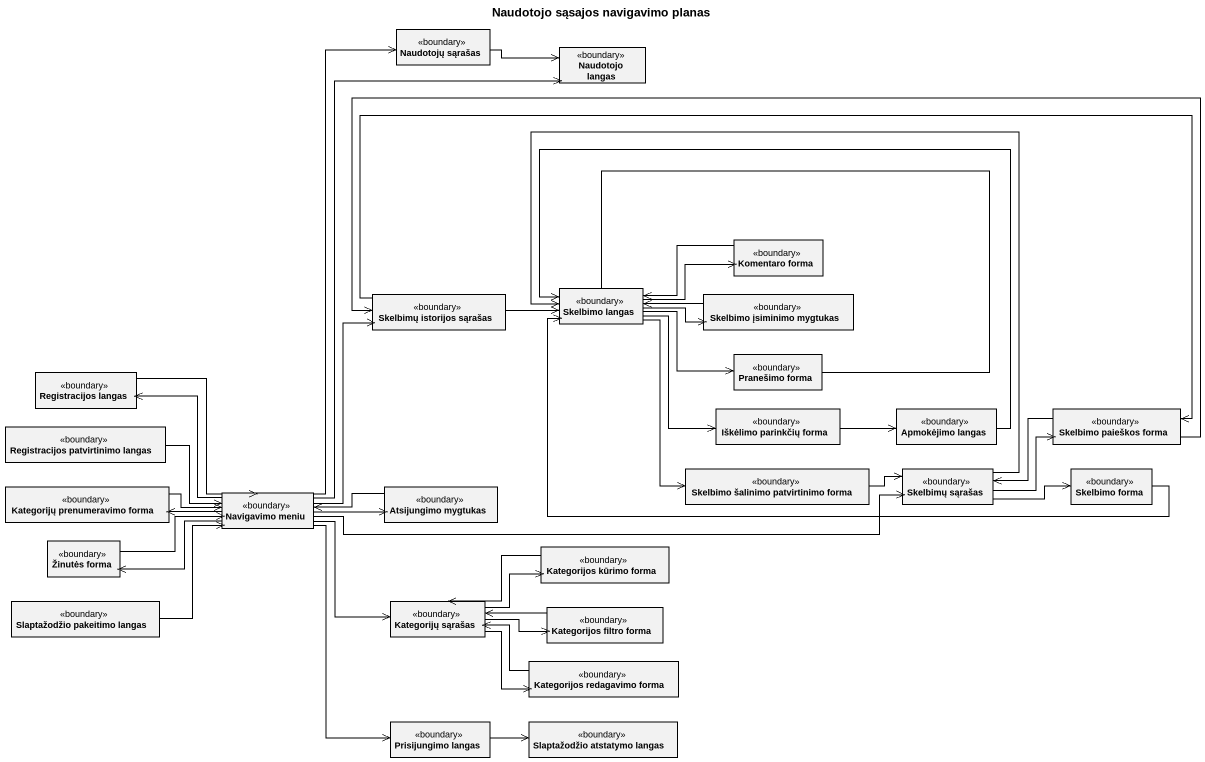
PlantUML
@startuml
title Naudotojo sąsajos navigavimo planas
hide circle
hide empty members
class "Naudotojų sąrašas" as Naudotojų_sąrašas <<boundary>>
class "Naudotojo langas" as Naudotojo_langas <<boundary>>
class "Komentaro forma" as Komentaro_forma <<boundary>>
class "Skelbimų istorijos sąrašas" as Skelbimų_istorijos_sąrašas <<boundary>>
class "Skelbimo langas" as Skelbimo_langas <<boundary>>
class "Skelbimo įsiminimo mygtukas" as Skelbimo_įsiminimo_mygtukas <<boundary>>
class "Registracijos langas" as Registracijos_langas <<boundary>>
class "Pranešimo forma" as Pranešimo_forma <<boundary>>
class "Iškėlimo parinkčių forma" as Iškėlimo_parinkčių_forma <<boundary>>
class "Apmokėjimo langas" as Apmokėjimo_langas <<boundary>>
class "Skelbimo paieškos forma" as Skelbimo_paieškos_forma <<boundary>>
class "Registracijos patvirtinimo langas" as Registracijos_patvirtinimo <<boundary>>
class "Kategorijų prenumeravimo forma" as Kategorijų_prenumeravimo <<boundary>>
class "Navigavimo meniu" as Navigavimo_meniu <<boundary>>
class "Atsijungimo mygtukas" as Atsijungimo_mygtukas <<boundary>>
class "Skelbimo šalinimo patvirtinimo forma" as Skelbimo_šalinimo <<boundary>>
class "Skelbimų sąrašas" as Skelbimų_sąrašas <<boundary>>
class "Skelbimo forma" as Skelbimo_forma <<boundary>>
class "Žinutės forma" as Žinutės_forma <<boundary>>
class "Kategorijos kūrimo forma" as Kategorijos_kūrimo_forma <<boundary>>
class "Slaptažodžio pakeitimo langas" as Slaptažodžio_pakeitimo <<boundary>>
class "Kategorijų sąrašas" as Kategorijų_sąrašas <<boundary>>
class "Kategorijos filtro forma" as Kategorijos_filtro_forma <<boundary>>
class "Kategorijos redagavimo forma" as Kategorijos_redagavimo_forma <<boundary>>
class "Prisijungimo langas" as Prisijungimo_langas <<boundary>>
class "Slaptažodžio atstatymo langas" as Slaptažodžio_atstatymo <<boundary>>
Naudotojų_sąrašas -right-> Naudotojo_langas
Komentaro_forma -left-> Skelbimo_langas
Skelbimų_istorijos_sąrašas -right-> Skelbimo_langas
Skelbimų_istorijos_sąrašas -right-> Skelbimo_paieškos_forma
Skelbimo_langas -right-> Komentaro_forma
Skelbimo_langas -right-> Skelbimo_įsiminimo_mygtukas
Skelbimo_langas -right-> Pranešimo_forma
Skelbimo_langas --> Iškėlimo_parinkčių_forma
Skelbimo_langas --> Skelbimo_šalinimo
Skelbimo_įsiminimo_mygtukas -left-> Skelbimo_langas
Registracijos_langas --> Navigavimo_meniu
Pranešimo_forma -left- Skelbimo_langas
Iškėlimo_parinkčių_forma -right-> Apmokėjimo_langas
Apmokėjimo_langas -left-> Skelbimo_langas
Skelbimo_paieškos_forma -left-> Skelbimų_istorijos_sąrašas
Skelbimo_paieškos_forma -left-> Skelbimų_sąrašas
Registracijos_patvirtinimo -right-> Navigavimo_meniu
Kategorijų_prenumeravimo -right-> Navigavimo_meniu
Navigavimo_meniu -up-> Naudotojų_sąrašas
Navigavimo_meniu -up-> Naudotojo_langas
Navigavimo_meniu -up-> Skelbimų_istorijos_sąrašas
Navigavimo_meniu -up-> Registracijos_langas
Navigavimo_meniu -left-> Kategorijų_prenumeravimo
Navigavimo_meniu -right-> Atsijungimo_mygtukas
Navigavimo_meniu -right-> Skelbimų_sąrašas
Navigavimo_meniu -left-> Žinutės_forma
Navigavimo_meniu --> Kategorijų_sąrašas
Navigavimo_meniu --> Prisijungimo_langas
Atsijungimo_mygtukas -left-> Navigavimo_meniu
Skelbimo_šalinimo -right-> Skelbimų_sąrašas
Skelbimų_sąrašas -left-> Skelbimo_langas
Skelbimų_sąrašas -right-> Skelbimo_paieškos_forma
Skelbimų_sąrašas -right-> Skelbimo_forma
Skelbimo_forma -left-> Skelbimo_langas
Žinutės_forma -right-> Navigavimo_meniu
Kategorijos_kūrimo_forma -left-> Kategorijų_sąrašas
Slaptažodžio_pakeitimo -right-> Navigavimo_meniu
Kategorijų_sąrašas -right-> Kategorijos_kūrimo_forma
Kategorijų_sąrašas -right-> Kategorijos_filtro_forma
Kategorijų_sąrašas -right-> Kategorijos_redagavimo_forma
Kategorijos_filtro_forma -left-> Kategorijų_sąrašas
Kategorijos_redagavimo_forma -left-> Kategorijų_sąrašas
Prisijungimo_langas -right-> Slaptažodžio_atstatymo
@enduml
